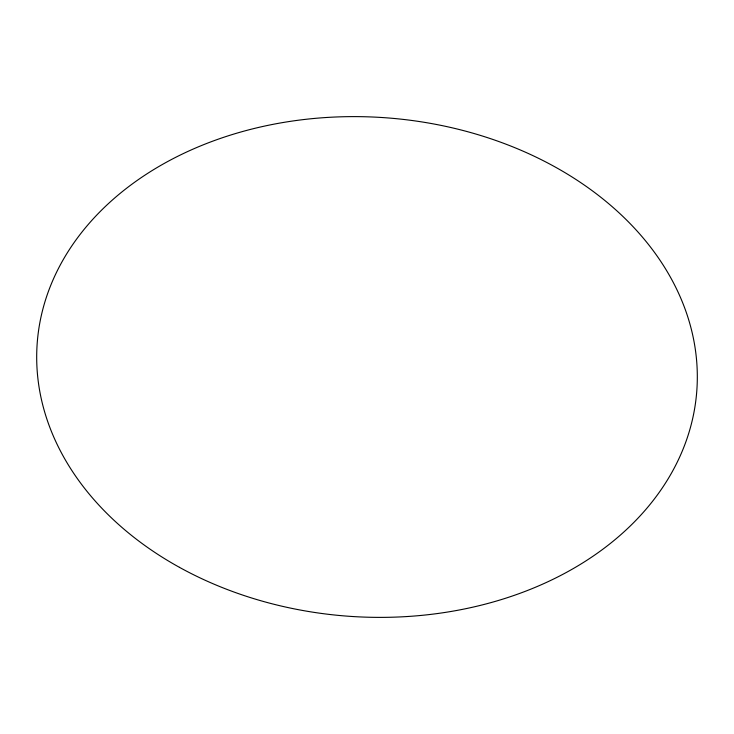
<?xml version="1.0" encoding="UTF-8"?>
<svg xmlns="http://www.w3.org/2000/svg" width="734" height="734" viewBox="0 0 734 734"><rect width="100%" height="100%" fill="white"/><g stroke="black" fill="none" stroke-linecap="round" stroke-linejoin="round"><path stroke-width="1.1" d="M179.445 567.336A330.658 249.927 4 0 0 696.254 396.901A330.658 249.927 4 0 0 225.31 136.763A330.658 249.927 4 0 0 179.445 567.336"/></g></svg>
